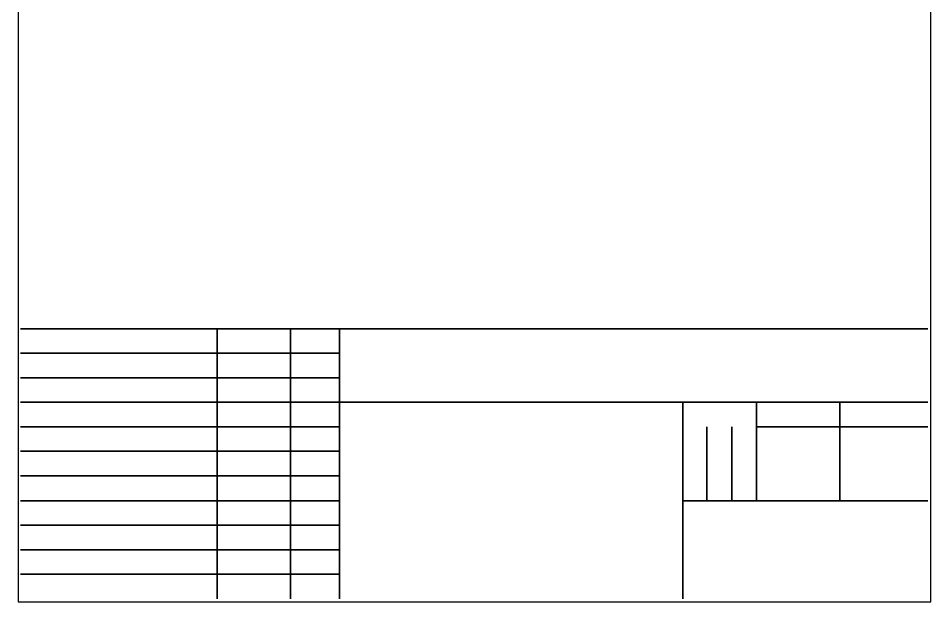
# Model space of a CAD drawing. Extents: x 20 to 206, y 5 to 293.
# Drawn here: x 20 to 206.1, y 5 to 123.9 of the extents above; entities that cross this region are included whole.
import ezdxf

# ---------------------------------------------------------------- set-up
doc = ezdxf.new("R2010")
doc.units = 0

msp = doc.modelspace()

# ---------------------------------------------------------------- linework, layer by layer
at = {"layer": 'P01522'}
msp.add_lwpolyline([(20.489333, 60.621321), (205.485993, 60.621321), (20.489333, 60.621321)], dxfattribs=at)
at = {"layer": 'P01523'}
msp.add_lwpolyline([(20.489333, 50.630674), (85.513331, 50.630674), (20.489333, 50.630674)], dxfattribs=at)
at = {"layer": 'P01524'}
msp.add_lwpolyline([(20.489333, 45.635328), (85.513331, 45.635328), (20.489333, 45.635328)], dxfattribs=at)
at = {"layer": 'P01525'}
msp.add_lwpolyline([(20.489333, 30.649335), (85.513331, 30.649335), (20.489333, 30.649335)], dxfattribs=at)
at = {"layer": 'P01526'}
msp.add_lwpolyline([(20.489333, 25.569326), (85.513331, 25.569326), (20.489333, 25.569326)], dxfattribs=at)
at = {"layer": 'P01527'}
msp.add_lwpolyline([(20.489333, 20.574003), (85.513331, 20.574003), (20.489333, 20.574003)], dxfattribs=at)
at = {"layer": 'P01528'}
msp.add_lwpolyline([(20.489333, 15.578657), (85.513331, 15.578657), (20.489333, 15.578657)], dxfattribs=at)
at = {"layer": 'P01529'}
msp.add_lwpolyline([(20.489333, 10.583333), (85.513331, 10.583333), (20.489333, 10.583333)], dxfattribs=at)
at = {"layer": 'P01530'}
msp.add_lwpolyline([(20.489333, 55.625997), (85.513331, 55.625997), (20.489333, 55.625997)], dxfattribs=at)
at = {"layer": 'P01531'}
msp.add_lwpolyline([(60.536663, 5.588009), (60.536663, 60.621321), (60.536663, 5.588009)], dxfattribs=at)
at = {"layer": 'P01532'}
msp.add_lwpolyline([(75.522667, 5.588009), (75.522667, 60.621321), (75.522667, 5.588009)], dxfattribs=at)
at = {"layer": 'P01533'}
msp.add_lwpolyline([(85.513331, 5.588009), (85.513331, 60.621321), (85.513331, 5.588009)], dxfattribs=at)
at = {"layer": 'P01534'}
msp.add_lwpolyline([(155.532668, 5.588009), (155.532668, 45.635328), (155.532668, 5.588009)], dxfattribs=at)
at = {"layer": 'P01535'}
msp.add_lwpolyline([(170.518661, 25.569326), (170.518661, 45.635328), (170.518661, 25.569326)], dxfattribs=at)
at = {"layer": 'P01536'}
msp.add_lwpolyline([(187.536658, 25.569326), (187.536658, 45.635328), (187.536658, 25.569326)], dxfattribs=at)
at = {"layer": 'P01537'}
msp.add_lwpolyline([(20.489333, 40.640004), (85.513331, 40.640004), (20.489333, 40.640004)], dxfattribs=at)
at = {"layer": 'P01538'}
msp.add_lwpolyline([(20.489333, 35.644659), (85.513331, 35.644659), (20.489333, 35.644659)], dxfattribs=at)
at = {"layer": 'P01539'}
msp.add_lwpolyline([(170.518661, 40.640004), (205.485993, 40.640004), (170.518661, 40.640004)], dxfattribs=at)
at = {"layer": 'P01540'}
msp.add_lwpolyline([(85.513331, 45.635328), (205.485993, 45.635328), (85.513331, 45.635328)], dxfattribs=at)
at = {"layer": 'P01541'}
msp.add_lwpolyline([(155.532668, 25.569326), (205.485993, 25.569326), (155.532668, 25.569326)], dxfattribs=at)
at = {"layer": 'P01542'}
msp.add_lwpolyline([(160.443329, 25.569326), (160.443329, 40.640004), (160.443329, 25.569326)], dxfattribs=at)
at = {"layer": 'P01543'}
msp.add_lwpolyline([(165.523327, 25.569326), (165.523327, 40.640004), (165.523327, 25.569326)], dxfattribs=at)
at = {"layer": 'P01545'}
msp.add_lwpolyline([(20, 5), (206.074003, 5)], dxfattribs=at)
at = {"layer": 'P01546'}
msp.add_lwpolyline([(206.074003, 5), (206.074003, 293.111326)], dxfattribs=at)
at = {"layer": 'P01548'}
msp.add_lwpolyline([(20, 293.111326), (20, 5)], dxfattribs=at)

doc.saveas('drawing.dxf')
